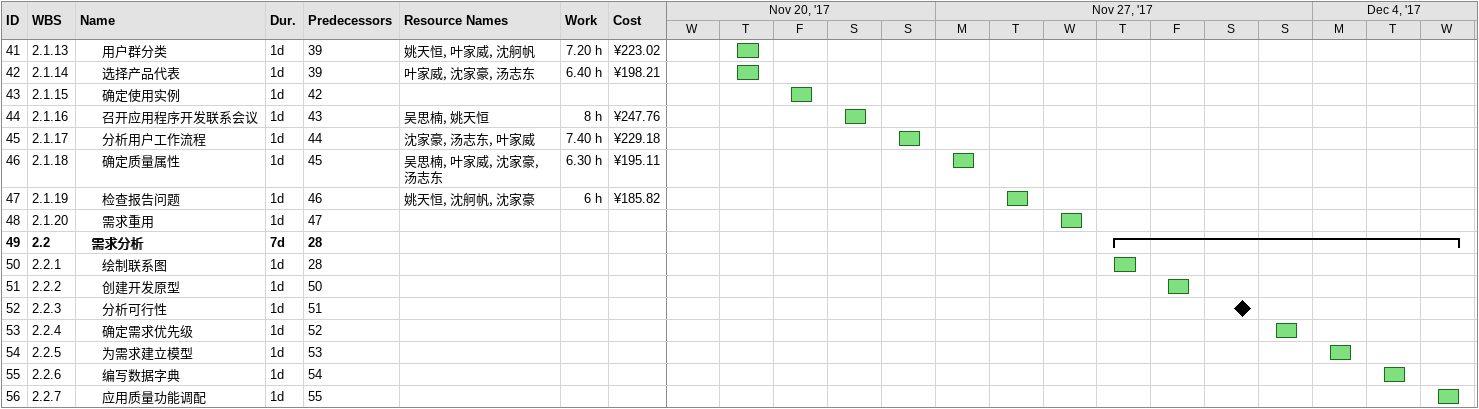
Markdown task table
| ID | WBS | Task | Duration | Start | Finish | Predecessors | Resources | Work (h) | Cost (¥) |
|---|---|---|---|---|---|---|---|---|---|
| 41 | 2.1.13 | 用户群分类 | 1d | 2017-11-23 | 2017-11-23 | 39 | 姚天恒, 叶家威, 沈舸帆 | 7.20 | 223.02 |
| 42 | 2.1.14 | 选择产品代表 | 1d | 2017-11-23 | 2017-11-23 | 39 | 叶家威, 沈家豪, 汤志东 | 6.40 | 198.21 |
| 43 | 2.1.15 | 确定使用实例 | 1d | 2017-11-24 | 2017-11-24 | 42 |  |  |  |
| 44 | 2.1.16 | 召开应用程序开发联系会议 | 1d | 2017-11-25 | 2017-11-25 | 43 | 吴思楠, 姚天恒 | 8 | 247.76 |
| 45 | 2.1.17 | 分析用户工作流程 | 1d | 2017-11-26 | 2017-11-26 | 44 | 沈家豪, 汤志东, 叶家威 | 7.40 | 229.18 |
| 46 | 2.1.18 | 确定质量属性 | 1d | 2017-11-27 | 2017-11-27 | 45 | 吴思楠, 叶家威, 沈家豪, 汤志东 | 6.30 | 195.11 |
| 47 | 2.1.19 | 检查报告问题 | 1d | 2017-11-28 | 2017-11-28 | 46 | 姚天恒, 沈舸帆, 沈家豪 | 6 | 185.82 |
| 48 | 2.1.20 | 需求重用 | 1d | 2017-11-29 | 2017-11-29 | 47 |  |  |  |
| 49 | 2.2 | **需求分析** | 7d | 2017-11-30 | 2017-12-06 | 28 |  |  |  |
| 50 | 2.2.1 | 绘制联系图 | 1d | 2017-11-30 | 2017-11-30 | 28 |  |  |  |
| 51 | 2.2.2 | 创建开发原型 | 1d | 2017-12-01 | 2017-12-01 | 50 |  |  |  |
| 52 | 2.2.3 | 分析可行性 | 1d | 2017-12-02 | 2017-12-02 | 51 |  |  |  |
| 53 | 2.2.4 | 确定需求优先级 | 1d | 2017-12-03 | 2017-12-03 | 52 |  |  |  |
| 54 | 2.2.5 | 为需求建立模型 | 1d | 2017-12-04 | 2017-12-04 | 53 |  |  |  |
| 55 | 2.2.6 | 编写数据字典 | 1d | 2017-12-05 | 2017-12-05 | 54 |  |  |  |
| 56 | 2.2.7 | 应用质量功能调配 | 1d | 2017-12-06 | 2017-12-06 | 55 |  |  |  |
